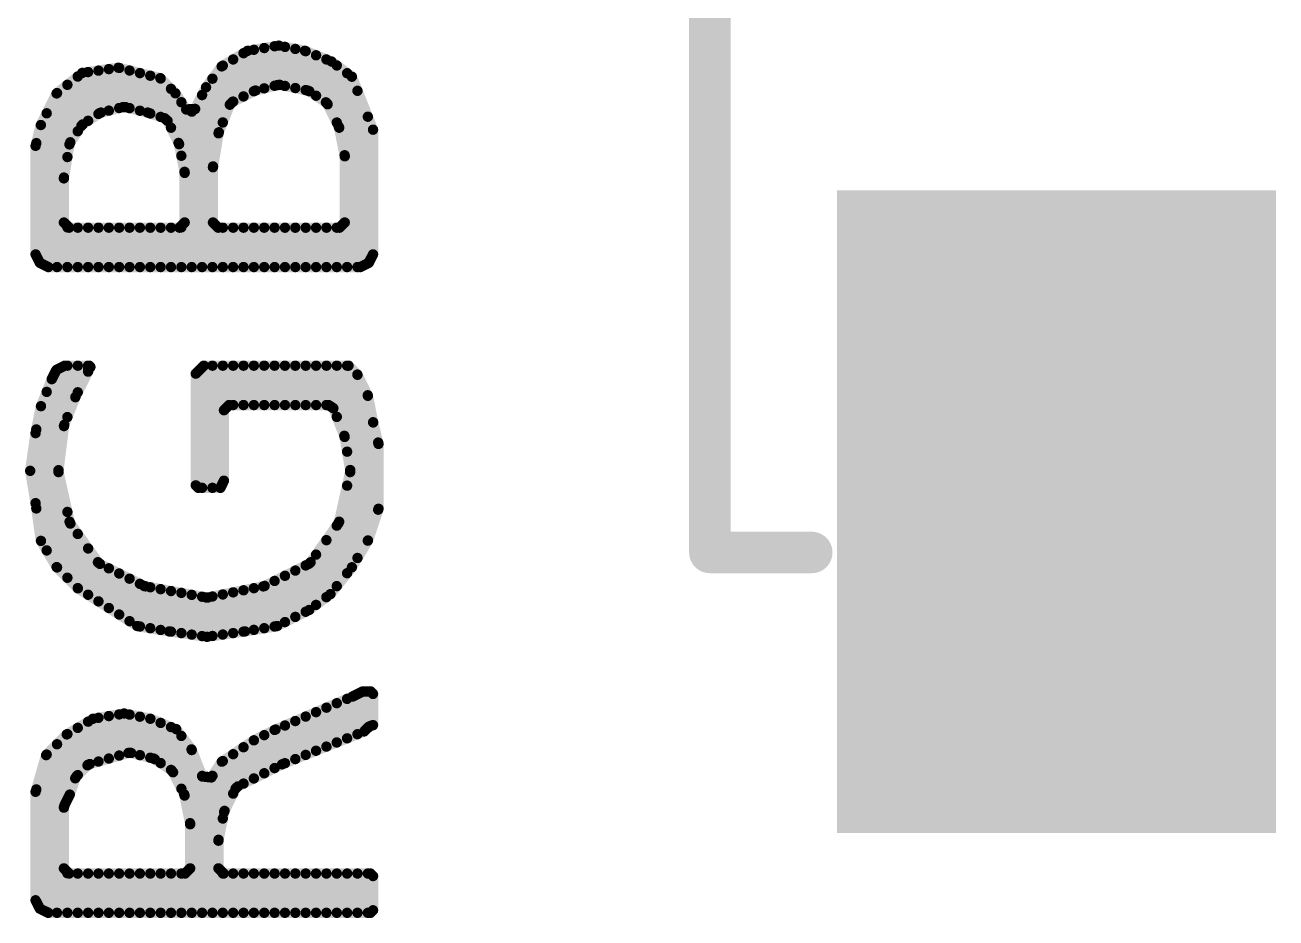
# Model space of a CAD drawing. Extents: x 18.8 to 58.3, y 22.4 to 94.7.
# Drawn here: x 28.471 to 31.538, y 40.708 to 42.898 of the extents above; entities that cross this region are included whole.
import ezdxf

# ---------------------------------------------------------------- set-up
doc = ezdxf.new("R2010")
doc.units = 0
doc.header["$MEASUREMENT"] = 0
doc.layers.get('0').update_dxf_attribs({"linetype": 'CONTINUOUS'})
doc.layers.add('SILKTOP_PHO', color=251, linetype='CONTINUOUS')
doc.layers.add('SOLDERTOP_PHO', color=7, linetype='CONTINUOUS')

# ---------------------------------------------------------------- blocks, each defined once
blk = doc.blocks.new('ROUND_1')
at = {"const_width": 0.0127}
blk.add_lwpolyline([(-0.00635, 0, 1), (0.00635, 0, 1)], format="xyb", close=True, dxfattribs=at)
blk = doc.blocks.new('ROUND_33')
at = {"const_width": 0.0508}
blk.add_lwpolyline([(-0.0254, 0, 1), (0.0254, 0, 1)], format="xyb", close=True, dxfattribs=at)
blk = doc.blocks.new('RECTANGLE_229')
blk.add_solid([(0.538098, 0.788162), (0.538098, -0.788162), (-0.538098, 0.788162), (-0.538098, -0.788162)])

msp = doc.modelspace()

# ---------------------------------------------------------------- linework, layer by layer
at = {"layer": 'SILKTOP_PHO'}
for points, const_width in [([(30.150054, 41.604438), (30.150054, 45.104558)], 0.1016), ([(29.016706, 42.834306), (28.953206, 42.796206)], 0.0254), ([(29.09316, 42.847006), (29.016706, 42.834306)], 0.0254), ([(29.0322, 42.735246), (29.0322, 42.836846)], 0.0254), ([(29.0576, 42.742358), (29.0576, 42.841164)], 0.0254), ([(29.083, 42.748708), (29.083, 42.845482)], 0.0254), ([(29.157422, 42.834306), (29.09316, 42.847006)], 0.0254), ([(29.1084, 42.7482), (29.1084, 42.843958)], 0.0254), ([(29.1338, 42.74312), (29.1338, 42.838878)], 0.0254), ([(29.222446, 42.808144), (29.157422, 42.834306)], 0.0254), ([(29.1592, 42.73804), (29.1592, 42.833544)], 0.0254), ([(28.9814, 42.709846), (28.9814, 42.813224)], 0.0254), ([(29.0068, 42.722546), (29.0068, 42.828464)], 0.0254), ([(29.1846, 42.724324), (29.1846, 42.823384)], 0.0254), ([(29.21, 42.707052), (29.21, 42.813224)], 0.0254), ([(29.272484, 42.770806), (29.222446, 42.808144)], 0.0254), ([(28.611576, 42.780204), (28.548584, 42.729912)], 0.0254), ([(28.6004, 42.637202), (28.6004, 42.771314)], 0.0254), ([(28.700222, 42.792904), (28.611576, 42.780204)], 0.0254), ([(28.6258, 42.662856), (28.6258, 42.782236)], 0.0254), ([(28.6512, 42.67962), (28.6512, 42.785792)], 0.0254), ([(28.6766, 42.687748), (28.6766, 42.789602)], 0.0254), ([(28.802838, 42.76725), (28.700222, 42.792904)], 0.0254), ([(28.702, 42.694098), (28.702, 42.792396)], 0.0254), ([(28.7274, 42.693844), (28.7274, 42.786046)], 0.0254), ([(28.7528, 42.687494), (28.7528, 42.779696)], 0.0254), ([(28.7782, 42.680636), (28.7782, 42.773346)], 0.0254), ([(28.953206, 42.796206), (28.914852, 42.744898)], 0.0254), ([(28.956, 42.658792), (28.956, 42.797984)], 0.0254), ([(29.2354, 42.658538), (29.2354, 42.798492)], 0.0254), ([(29.2608, 42.304208), (29.2608, 42.779442)], 0.0254), ([(28.575, 42.573956), (28.575, 42.750994)], 0.0254), ([(28.839922, 42.730166), (28.802838, 42.76725)], 0.0254), ([(28.8036, 42.672254), (28.8036, 42.766488)], 0.0254), ([(28.829, 42.645838), (28.829, 42.741088)], 0.0254), ([(28.914852, 42.744898), (28.888182, 42.691812)], 0.0254), ([(28.9306, 42.304208), (28.9306, 42.76598)], 0.0254), ([(29.036264, 42.737024), (29.090366, 42.750486)], 0.0254), ([(29.090366, 42.750486), (29.095954, 42.75074)], 0.0254), ([(29.095954, 42.75074), (29.163518, 42.737024)], 0.0254), ([(29.3243, 42.641012), (29.272484, 42.770806)], 0.0254), ([(28.548584, 42.729912), (28.509976, 42.652442)], 0.0254), ([(28.5496, 42.304208), (28.5496, 42.730674)], 0.0254), ([(28.866338, 42.690542), (28.839922, 42.730166)], 0.0254), ([(28.9052, 42.304208), (28.9052, 42.725848)], 0.0254), ([(28.979368, 42.70883), (29.033724, 42.736008)], 0.0254), ([(29.033724, 42.736008), (29.036264, 42.737024)], 0.0254), ([(29.163518, 42.737024), (29.16809, 42.735246)], 0.0254), ([(29.16809, 42.735246), (29.20873, 42.708068)], 0.0254), ([(29.2862, 42.304208), (29.2862, 42.736262)], 0.0254), ([(28.5242, 42.30624), (28.5242, 42.681144)], 0.0254), ([(28.612592, 42.653966), (28.653232, 42.681144)], 0.0254), ([(28.653232, 42.681144), (28.657296, 42.682922)], 0.0254), ([(28.657296, 42.682922), (28.711398, 42.696384)], 0.0254), ([(28.711398, 42.696384), (28.717494, 42.696384)], 0.0254), ([(28.717494, 42.696384), (28.771596, 42.682922)], 0.0254), ([(28.771596, 42.682922), (28.772612, 42.682668)], 0.0254), ([(28.772612, 42.682668), (28.813252, 42.668952)], 0.0254), ([(28.8544, 42.577004), (28.8544, 42.708322)], 0.0254), ([(28.888182, 42.691812), (28.866338, 42.690542)], 0.0254), ([(28.8798, 42.304208), (28.8798, 42.685208)], 0.0254), ([(28.946348, 42.634662), (28.973272, 42.702226)], 0.0254), ([(28.973272, 42.702226), (28.979368, 42.70883)], 0.0254), ([(29.20873, 42.708068), (29.213048, 42.703242)], 0.0254), ([(29.213048, 42.703242), (29.239972, 42.64914)], 0.0254), ([(28.509976, 42.652442), (28.497022, 42.601388)], 0.0254), ([(28.582112, 42.610024), (28.60929, 42.65041)], 0.0254), ([(28.60929, 42.65041), (28.612592, 42.653966)], 0.0254), ([(28.813252, 42.668952), (28.820618, 42.662602)], 0.0254), ([(28.820618, 42.662602), (28.847542, 42.6085)], 0.0254), ([(29.239972, 42.64914), (29.241242, 42.645838)], 0.0254), ([(29.3116, 42.313352), (29.3116, 42.672762)], 0.0254), ([(28.932124, 42.550842), (28.945586, 42.632122)], 0.0254), ([(28.945586, 42.632122), (28.946348, 42.634662)], 0.0254), ([(29.241242, 42.645838), (29.254704, 42.578274)], 0.0254), ([(29.3243, 42.335196), (29.3243, 42.641012)], 0.0254), ([(28.497022, 42.601388), (28.497022, 42.335196)], 0.0254), ([(28.4988, 42.331894), (28.4988, 42.607992)], 0.0254), ([(28.566618, 42.523664), (28.58008, 42.604944)], 0.0254), ([(28.58008, 42.604944), (28.582112, 42.610024)], 0.0254), ([(28.847542, 42.6085), (28.848812, 42.605452)], 0.0254), ([(28.848812, 42.605452), (28.862274, 42.537634)], 0.0254), ([(29.254704, 42.578274), (29.254958, 42.575734)], 0.0254), ([(29.254958, 42.575734), (29.254958, 42.413428)], 0.0254), ([(28.862274, 42.537634), (28.862528, 42.535094)], 0.0254), ([(28.862528, 42.535094), (28.862528, 42.413428)], 0.0254), ([(28.93187, 42.54881), (28.932124, 42.550842)], 0.0254), ([(28.93187, 42.413428), (28.93187, 42.54881)], 0.0254), ([(28.566364, 42.521632), (28.566618, 42.523664)], 0.0254), ([(28.566364, 42.413428), (28.566364, 42.521632)], 0.0254), ([(28.579064, 42.400728), (28.566364, 42.413428)], 0.0254), ([(28.862528, 42.413428), (28.849828, 42.400728)], 0.0254), ([(28.94457, 42.400728), (28.93187, 42.413428)], 0.0254), ([(29.254958, 42.413428), (29.242258, 42.400728)], 0.0254), ([(28.575, 42.304208), (28.575, 42.40149)], 0.0254), ([(28.849828, 42.400728), (28.579064, 42.400728)], 0.0254), ([(28.6004, 42.304208), (28.6004, 42.400728)], 0.0254), ([(28.6258, 42.304208), (28.6258, 42.400728)], 0.0254), ([(28.6512, 42.304208), (28.6512, 42.400728)], 0.0254), ([(28.6766, 42.304208), (28.6766, 42.400728)], 0.0254), ([(28.702, 42.304208), (28.702, 42.400728)], 0.0254), ([(28.7274, 42.304208), (28.7274, 42.400728)], 0.0254), ([(28.7528, 42.304208), (28.7528, 42.400728)], 0.0254), ([(28.7782, 42.304208), (28.7782, 42.400728)], 0.0254), ([(28.8036, 42.304208), (28.8036, 42.400728)], 0.0254), ([(28.829, 42.304208), (28.829, 42.400728)], 0.0254), ([(28.8544, 42.304208), (28.8544, 42.40149)], 0.0254), ([(29.242258, 42.400728), (28.94457, 42.400728)], 0.0254), ([(28.956, 42.304208), (28.956, 42.400728)], 0.0254), ([(28.9814, 42.304208), (28.9814, 42.400728)], 0.0254), ([(29.0068, 42.304208), (29.0068, 42.400728)], 0.0254), ([(29.0322, 42.304208), (29.0322, 42.400728)], 0.0254), ([(29.0576, 42.304208), (29.0576, 42.400728)], 0.0254), ([(29.083, 42.304208), (29.083, 42.400728)], 0.0254), ([(29.1084, 42.304208), (29.1084, 42.400728)], 0.0254), ([(29.1338, 42.304208), (29.1338, 42.400728)], 0.0254), ([(29.1592, 42.304208), (29.1592, 42.400728)], 0.0254), ([(29.1846, 42.304208), (29.1846, 42.400728)], 0.0254), ([(29.21, 42.304208), (29.21, 42.400728)], 0.0254), ([(29.2354, 42.304208), (29.2354, 42.400728)], 0.0254), ([(28.497022, 42.335196), (28.507436, 42.314622)], 0.0254), ([(28.507436, 42.314622), (28.52801, 42.304208)], 0.0254), ([(29.293312, 42.304208), (29.313886, 42.314622)], 0.0254), ([(29.313886, 42.314622), (29.3243, 42.335196)], 0.0254), ([(28.52801, 42.304208), (29.293312, 42.304208)], 0.0254), ([(28.548076, 42.051986), (28.536646, 42.02938)], 0.0254), ([(28.56865, 42.0624), (28.548076, 42.051986)], 0.0254), ([(28.5496, 41.567862), (28.5496, 42.052748)], 0.0254), ([(28.628086, 42.0624), (28.56865, 42.0624)], 0.0254), ([(28.575, 41.936416), (28.575, 42.0624)], 0.0254), ([(28.594812, 41.985946), (28.631388, 42.059098)], 0.0254), ([(28.6004, 41.997122), (28.6004, 42.0624)], 0.0254), ([(28.6258, 42.047922), (28.6258, 42.0624)], 0.0254), ([(28.631388, 42.059098), (28.628086, 42.0624)], 0.0254), ([(28.909264, 42.0624), (28.889706, 42.042842)], 0.0254), ([(28.889706, 42.042842), (28.889706, 41.76903)], 0.0254), ([(28.9052, 41.762934), (28.9052, 42.058336)], 0.0254), ([(29.264102, 42.0624), (28.909264, 42.0624)], 0.0254), ([(28.9306, 41.762934), (28.9306, 42.0624)], 0.0254), ([(28.956, 41.774618), (28.956, 42.0624)], 0.0254), ([(28.9814, 41.96588), (28.9814, 42.0624)], 0.0254), ([(29.0068, 41.96588), (29.0068, 42.0624)], 0.0254), ([(29.0322, 41.96588), (29.0322, 42.0624)], 0.0254), ([(29.0576, 41.96588), (29.0576, 42.0624)], 0.0254), ([(29.083, 41.96588), (29.083, 42.0624)], 0.0254), ([(29.1084, 41.96588), (29.1084, 42.0624)], 0.0254), ([(29.1338, 41.96588), (29.1338, 42.0624)], 0.0254), ([(29.1592, 41.96588), (29.1592, 42.0624)], 0.0254), ([(29.1846, 41.96588), (29.1846, 42.0624)], 0.0254), ([(29.21, 41.96588), (29.21, 42.0624)], 0.0254), ([(29.2354, 41.936924), (29.2354, 42.0624)], 0.0254), ([(29.2608, 41.85158), (29.2608, 42.0624)], 0.0254), ([(29.285946, 42.040556), (29.264102, 42.0624)], 0.0254), ([(29.311346, 41.989756), (29.285946, 42.040556)], 0.0254), ([(29.2862, 41.590976), (29.2862, 42.040048)], 0.0254), ([(28.536646, 42.02938), (28.51023, 41.963086)], 0.0254), ([(28.5242, 41.609518), (28.5242, 41.998138)], 0.0254), ([(28.56738, 41.917366), (28.594558, 41.985184)], 0.0254), ([(28.594558, 41.985184), (28.594812, 41.985946)], 0.0254), ([(29.324554, 41.923716), (29.311346, 41.989756)], 0.0254), ([(29.3116, 41.633394), (29.3116, 41.988486)], 0.0254), ([(28.51023, 41.963086), (28.497022, 41.897046)], 0.0254), ([(28.958794, 41.95318), (28.971494, 41.96588)], 0.0254), ([(28.958794, 41.78046), (28.958794, 41.95318)], 0.0254), ([(28.971494, 41.96588), (29.21508, 41.96588)], 0.0254), ([(29.21508, 41.96588), (29.227018, 41.958006)], 0.0254), ([(29.227018, 41.958006), (29.253942, 41.890442)], 0.0254), ([(28.553156, 41.806114), (28.566618, 41.914318)], 0.0254), ([(28.566618, 41.914318), (28.56738, 41.917366)], 0.0254), ([(29.324554, 41.923208), (29.324554, 41.923716)], 0.0254), ([(29.337762, 41.87063), (29.324554, 41.923208)], 0.0254), ([(28.497022, 41.897046), (28.483814, 41.80459)], 0.0254), ([(28.4988, 41.712388), (28.4988, 41.90619)], 0.0254), ([(29.253942, 41.890442), (29.254704, 41.887648)], 0.0254), ([(29.254704, 41.887648), (29.26842, 41.806622)], 0.0254), ([(29.337, 41.70934), (29.337, 41.873932)], 0.0254), ([(29.337762, 41.711626), (29.337762, 41.87063)], 0.0254), ([(28.483814, 41.80459), (28.497022, 41.725342)], 0.0254), ([(28.552902, 41.804336), (28.553156, 41.806114)], 0.0254), ([(28.553156, 41.801542), (28.552902, 41.804336)], 0.0254), ([(28.580334, 41.679876), (28.553156, 41.801542)], 0.0254), ([(29.268166, 41.801542), (29.241242, 41.679876)], 0.0254), ([(29.26842, 41.804336), (29.268166, 41.801542)], 0.0254), ([(29.26842, 41.806622), (29.26842, 41.804336)], 0.0254), ([(28.889706, 41.76903), (28.895802, 41.762934)], 0.0254), ([(28.895802, 41.762934), (28.950158, 41.762934)], 0.0254), ([(28.950158, 41.762934), (28.958794, 41.78046)], 0.0254), ([(29.2608, 41.553638), (29.2608, 41.768268)], 0.0254), ([(28.497022, 41.725342), (28.497022, 41.725088)], 0.0254), ([(28.497022, 41.725088), (28.51023, 41.632886)], 0.0254), ([(28.575, 41.542462), (28.575, 41.703752)], 0.0254), ([(29.311854, 41.633902), (29.337762, 41.711626)], 0.0254), ([(28.582366, 41.675304), (28.580334, 41.679876)], 0.0254), ([(28.64993, 41.580562), (28.582366, 41.675304)], 0.0254), ([(29.238956, 41.675304), (29.171392, 41.580562)], 0.0254), ([(29.2354, 41.521888), (29.2354, 41.670224)], 0.0254), ([(29.241242, 41.679876), (29.238956, 41.675304)], 0.0254), ([(28.6004, 41.517062), (28.6004, 41.649904)], 0.0254), ([(30.39999, 41.604438), (30.150054, 41.604438)], 0.1016), ([(28.51023, 41.632886), (28.548584, 41.568624)], 0.0254), ([(28.6258, 41.500806), (28.6258, 41.614344)], 0.0254), ([(29.21, 41.494964), (29.21, 41.634664)], 0.0254), ([(29.272484, 41.568116), (29.311854, 41.633902)], 0.0254), ([(28.654756, 41.576498), (28.64993, 41.580562)], 0.0254), ([(28.6512, 41.48455), (28.6512, 41.579038)], 0.0254), ([(28.76296, 41.522396), (28.654756, 41.576498)], 0.0254), ([(29.16682, 41.576498), (29.058616, 41.522396)], 0.0254), ([(29.171392, 41.580562), (29.16682, 41.576498)], 0.0254), ([(29.1846, 41.475914), (29.1846, 41.599104)], 0.0254), ([(28.548584, 41.568624), (28.600654, 41.516554)], 0.0254), ([(28.6766, 41.468294), (28.6766, 41.565576)], 0.0254), ([(28.702, 41.452292), (28.702, 41.552876)], 0.0254), ([(29.1084, 41.43375), (29.1084, 41.547288)], 0.0254), ([(29.1338, 41.44645), (29.1338, 41.559988)], 0.0254), ([(29.1592, 41.45915), (29.1592, 41.572688)], 0.0254), ([(29.219906, 41.50233), (29.272484, 41.568116)], 0.0254), ([(28.600654, 41.516554), (28.746196, 41.424098)], 0.0254), ([(28.7274, 41.436036), (28.7274, 41.540176)], 0.0254), ([(28.7528, 41.423082), (28.7528, 41.527476)], 0.0254), ([(28.766262, 41.52138), (28.76296, 41.522396)], 0.0254), ([(28.915106, 41.494202), (28.766262, 41.52138)], 0.0254), ([(28.7782, 41.418764), (28.7782, 41.519094)], 0.0254), ([(28.8036, 41.414446), (28.8036, 41.514522)], 0.0254), ([(29.055314, 41.52138), (28.919932, 41.494202)], 0.0254), ([(29.0322, 41.4147), (29.0322, 41.516808)], 0.0254), ([(29.058616, 41.522396), (29.055314, 41.52138)], 0.0254), ([(29.0576, 41.418764), (29.0576, 41.521888)], 0.0254), ([(29.083, 41.423082), (29.083, 41.534588)], 0.0254), ([(28.829, 41.410382), (28.829, 41.50995)], 0.0254), ([(28.8544, 41.406826), (28.8544, 41.505378)], 0.0254), ([(28.8798, 41.403016), (28.8798, 41.500552)], 0.0254), ([(28.9052, 41.39946), (28.9052, 41.49598)], 0.0254), ([(28.919932, 41.494202), (28.915106, 41.494202)], 0.0254), ([(28.9306, 41.399714), (28.9306, 41.496488)], 0.0254), ([(28.956, 41.40327), (28.956, 41.501568)], 0.0254), ([(28.9814, 41.406826), (28.9814, 41.506648)], 0.0254), ([(29.0068, 41.410382), (29.0068, 41.511728)], 0.0254), ([(29.167836, 41.463468), (29.219906, 41.50233)], 0.0254), ([(29.08935, 41.424098), (29.167836, 41.463468)], 0.0254), ([(28.746196, 41.424098), (28.824682, 41.41089)], 0.0254), ([(29.010356, 41.41089), (29.08935, 41.424098)], 0.0254), ([(28.824682, 41.41089), (28.917392, 41.397682)], 0.0254), ([(28.917392, 41.397682), (29.010356, 41.41089)], 0.0254), ([(29.274262, 41.251378), (29.085286, 41.170352)], 0.0254), ([(29.2608, 41.148762), (29.2608, 41.245536)], 0.0254), ([(29.275024, 41.251632), (29.274262, 41.251378)], 0.0254), ([(29.299408, 41.263824), (29.275024, 41.251632)], 0.0254), ([(29.2862, 41.158922), (29.2862, 41.25722)], 0.0254), ([(29.318204, 41.263824), (29.299408, 41.263824)], 0.0254), ([(29.3116, 41.174416), (29.3116, 41.263824)], 0.0254), ([(29.3243, 41.257728), (29.318204, 41.263824)], 0.0254), ([(29.3243, 41.18102), (29.3243, 41.257728)], 0.0254), ([(28.714192, 41.209722), (28.637738, 41.196768)], 0.0254), ([(28.702, 41.106598), (28.702, 41.207436)], 0.0254), ([(28.778454, 41.196768), (28.714192, 41.209722)], 0.0254), ([(28.7274, 41.113456), (28.7274, 41.206928)], 0.0254), ([(29.1846, 41.118282), (29.1846, 41.213024)], 0.0254), ([(29.21, 41.128442), (29.21, 41.223946)], 0.0254), ([(29.2354, 41.138602), (29.2354, 41.234868)], 0.0254), ([(28.637738, 41.196768), (28.573476, 41.158414)], 0.0254), ([(28.6258, 41.083992), (28.6258, 41.189656)], 0.0254), ([(28.6512, 41.091866), (28.6512, 41.199054)], 0.0254), ([(28.6766, 41.099232), (28.6766, 41.203372)], 0.0254), ([(28.7528, 41.107614), (28.7528, 41.201848)], 0.0254), ([(28.7782, 41.101264), (28.7782, 41.196768)], 0.0254), ([(28.8417, 41.171368), (28.778454, 41.196768)], 0.0254), ([(28.8036, 41.088056), (28.8036, 41.186608)], 0.0254), ([(28.829, 41.071292), (28.829, 41.176448)], 0.0254), ([(29.1084, 41.087802), (29.1084, 41.180258)], 0.0254), ([(29.1338, 41.097962), (29.1338, 41.19118)], 0.0254), ([(29.1592, 41.108122), (29.1592, 41.202102)], 0.0254), ([(29.30271, 41.16578), (29.314394, 41.177464)], 0.0254), ([(29.314394, 41.177464), (29.323538, 41.18102)], 0.0254), ([(29.323538, 41.18102), (29.3243, 41.18102)], 0.0254), ([(28.573476, 41.158414), (28.52293, 41.107614)], 0.0254), ([(28.575, 40.998902), (28.575, 41.159176)], 0.0254), ([(28.6004, 41.058592), (28.6004, 41.174416)], 0.0254), ([(28.879292, 41.121584), (28.8417, 41.171368)], 0.0254), ([(28.8544, 41.025318), (28.8544, 41.154604)], 0.0254), ([(29.085286, 41.170352), (29.0322, 41.143936)], 0.0254), ([(29.0576, 41.063164), (29.0576, 41.156636)], 0.0254), ([(29.083, 41.075864), (29.083, 41.169336)], 0.0254), ([(29.102304, 41.085516), (29.30271, 41.16578)], 0.0254), ([(28.5496, 40.721026), (28.5496, 41.134284)], 0.0254), ([(28.905708, 41.05529), (28.879292, 41.121584)], 0.0254), ([(28.8798, 40.721026), (28.8798, 41.12006)], 0.0254), ([(29.0322, 41.143936), (28.953714, 41.091612)], 0.0254), ([(29.0068, 41.037764), (29.0068, 41.126918)], 0.0254), ([(29.0322, 41.050464), (29.0322, 41.143936)], 0.0254), ([(28.52293, 41.107614), (28.497022, 41.017698)], 0.0254), ([(28.5242, 40.722804), (28.5242, 41.108884)], 0.0254), ([(28.624276, 41.082722), (28.629864, 41.08577)], 0.0254), ([(28.629864, 41.08577), (28.724606, 41.112948)], 0.0254), ([(28.724606, 41.112948), (28.73121, 41.112948)], 0.0254), ([(28.73121, 41.112948), (28.785312, 41.099486)], 0.0254), ([(28.785312, 41.099486), (28.789122, 41.097708)], 0.0254), ([(28.789122, 41.097708), (28.829762, 41.070784)], 0.0254), ([(28.953714, 41.091612), (28.92806, 41.053004)], 0.0254), ([(28.956, 40.952166), (28.956, 41.093136)], 0.0254), ([(28.9814, 41.01338), (28.9814, 41.1099)], 0.0254), ([(28.993084, 41.030906), (29.101288, 41.085008)], 0.0254), ([(29.101288, 41.085008), (29.102304, 41.085516)], 0.0254), ([(28.594304, 41.050718), (28.597352, 41.055544)], 0.0254), ([(28.597352, 41.055544), (28.624276, 41.082722)], 0.0254), ([(28.829762, 41.070784), (28.83408, 41.065704)], 0.0254), ([(28.83408, 41.065704), (28.861258, 41.011602)], 0.0254), ([(28.9052, 40.721026), (28.9052, 41.05656)], 0.0254), ([(28.92806, 41.053004), (28.905708, 41.05529)], 0.0254), ([(28.9306, 40.721026), (28.9306, 41.056814)], 0.0254), ([(28.4988, 40.748458), (28.4988, 41.02354)], 0.0254), ([(28.580842, 41.01084), (28.594304, 41.050718)], 0.0254), ([(28.960318, 40.970962), (28.987242, 41.025318)], 0.0254), ([(28.987242, 41.025318), (28.993084, 41.030906)], 0.0254), ([(28.497022, 41.017698), (28.497022, 40.75176)], 0.0254), ([(28.567888, 40.984678), (28.580842, 41.01084)], 0.0254), ([(28.861258, 41.011602), (28.862274, 41.008554)], 0.0254), ([(28.862274, 41.008554), (28.875736, 40.940736)], 0.0254), ([(28.566364, 40.978836), (28.567888, 40.984678)], 0.0254), ([(28.566364, 40.829992), (28.566364, 40.978836)], 0.0254), ([(28.945586, 40.900096), (28.959048, 40.967914)], 0.0254), ([(28.959048, 40.967914), (28.960318, 40.970962)], 0.0254), ([(28.875736, 40.940736), (28.87599, 40.938196)], 0.0254), ([(28.87599, 40.938196), (28.87599, 40.829992)], 0.0254), ([(28.945332, 40.89781), (28.945586, 40.900096)], 0.0254), ([(28.945332, 40.829992), (28.945332, 40.89781)], 0.0254), ([(28.579064, 40.817292), (28.566364, 40.829992)], 0.0254), ([(28.575, 40.721026), (28.575, 40.818054)], 0.0254), ([(28.86329, 40.817292), (28.579064, 40.817292)], 0.0254), ([(28.6004, 40.721026), (28.6004, 40.817292)], 0.0254), ([(28.6258, 40.721026), (28.6258, 40.817292)], 0.0254), ([(28.6512, 40.721026), (28.6512, 40.817292)], 0.0254), ([(28.6766, 40.721026), (28.6766, 40.817292)], 0.0254), ([(28.702, 40.721026), (28.702, 40.817292)], 0.0254), ([(28.7274, 40.721026), (28.7274, 40.817292)], 0.0254), ([(28.7528, 40.721026), (28.7528, 40.817292)], 0.0254), ([(28.7782, 40.721026), (28.7782, 40.817292)], 0.0254), ([(28.8036, 40.721026), (28.8036, 40.817292)], 0.0254), ([(28.829, 40.721026), (28.829, 40.817292)], 0.0254), ([(28.8544, 40.721026), (28.8544, 40.817292)], 0.0254), ([(28.87599, 40.829992), (28.86329, 40.817292)], 0.0254), ([(28.958032, 40.817292), (28.945332, 40.829992)], 0.0254), ([(28.956, 40.721026), (28.956, 40.817546)], 0.0254), ([(29.318204, 40.817292), (28.958032, 40.817292)], 0.0254), ([(28.9814, 40.721026), (28.9814, 40.817292)], 0.0254), ([(29.0068, 40.721026), (29.0068, 40.817292)], 0.0254), ([(29.0322, 40.721026), (29.0322, 40.817292)], 0.0254), ([(29.0576, 40.721026), (29.0576, 40.817292)], 0.0254), ([(29.083, 40.721026), (29.083, 40.817292)], 0.0254), ([(29.1084, 40.721026), (29.1084, 40.817292)], 0.0254), ([(29.1338, 40.721026), (29.1338, 40.817292)], 0.0254), ([(29.1592, 40.721026), (29.1592, 40.817292)], 0.0254), ([(29.1846, 40.721026), (29.1846, 40.817292)], 0.0254), ([(29.21, 40.721026), (29.21, 40.817292)], 0.0254), ([(29.2354, 40.721026), (29.2354, 40.817292)], 0.0254), ([(29.2608, 40.721026), (29.2608, 40.817292)], 0.0254), ([(29.2862, 40.721026), (29.2862, 40.817292)], 0.0254), ([(29.3116, 40.721026), (29.3116, 40.817292)], 0.0254), ([(29.3243, 40.811196), (29.318204, 40.817292)], 0.0254), ([(29.3243, 40.727122), (29.3243, 40.811196)], 0.0254), ([(28.497022, 40.75176), (28.507436, 40.731186)], 0.0254), ([(28.507436, 40.731186), (28.52801, 40.721026)], 0.0254), ([(28.52801, 40.721026), (29.318204, 40.721026)], 0.0254), ([(29.318204, 40.721026), (29.3243, 40.727122)], 0.0254)]:
    msp.add_lwpolyline(points, dxfattribs=dict(at, const_width=const_width))

# ---------------------------------------------------------------- block references
for name, p in [('ROUND_1', (29.016706, 42.834306)), ('ROUND_1', (29.0322, 42.836846)), ('ROUND_1', (29.0576, 42.841164)), ('ROUND_1', (29.083, 42.845482)), ('ROUND_1', (29.09316, 42.847006)), ('ROUND_1', (29.1084, 42.843958)), ('ROUND_1', (29.1338, 42.838878)), ('ROUND_1', (29.157422, 42.834306)), ('ROUND_1', (29.1592, 42.833544)), ('ROUND_1', (28.9814, 42.813224)), ('ROUND_1', (29.0068, 42.828464)), ('ROUND_1', (29.1846, 42.823384)), ('ROUND_1', (29.21, 42.813224)), ('ROUND_1', (29.222446, 42.808144)), ('ROUND_1', (28.6004, 42.771314)), ('ROUND_1', (28.611576, 42.780204)), ('ROUND_1', (28.6258, 42.782236)), ('ROUND_1', (28.6512, 42.785792)), ('ROUND_1', (28.6766, 42.789602)), ('ROUND_1', (28.700222, 42.792904)), ('ROUND_1', (28.702, 42.792396)), ('ROUND_1', (28.7274, 42.786046)), ('ROUND_1', (28.7528, 42.779696)), ('ROUND_1', (28.7782, 42.773346)), ('ROUND_1', (28.953206, 42.796206)), ('ROUND_1', (28.956, 42.797984)), ('ROUND_1', (29.2354, 42.798492)), ('ROUND_1', (29.2608, 42.779442)), ('ROUND_1', (28.575, 42.750994)), ('ROUND_1', (28.802838, 42.76725)), ('ROUND_1', (28.8036, 42.766488)), ('ROUND_1', (28.829, 42.741088)), ('ROUND_1', (28.914852, 42.744898)), ('ROUND_1', (28.9306, 42.76598)), ('ROUND_1', (29.0576, 42.742358)), ('ROUND_1', (29.083, 42.748708)), ('ROUND_1', (29.090366, 42.750486)), ('ROUND_1', (29.095954, 42.75074)), ('ROUND_1', (29.1084, 42.7482)), ('ROUND_1', (29.1338, 42.74312)), ('ROUND_1', (29.272484, 42.770806)), ('ROUND_1', (28.548584, 42.729912)), ('ROUND_1', (28.5496, 42.730674)), ('ROUND_1', (28.839922, 42.730166)), ('ROUND_1', (28.9052, 42.725848)), ('ROUND_1', (28.9814, 42.709846)), ('ROUND_1', (29.0068, 42.722546)), ('ROUND_1', (29.0322, 42.735246)), ('ROUND_1', (29.033724, 42.736008)), ('ROUND_1', (29.036264, 42.737024)), ('ROUND_1', (29.1592, 42.73804)), ('ROUND_1', (29.163518, 42.737024)), ('ROUND_1', (29.16809, 42.735246)), ('ROUND_1', (29.1846, 42.724324)), ('ROUND_1', (29.2862, 42.736262)), ('ROUND_1', (28.5242, 42.681144)), ('ROUND_1', (28.6512, 42.67962)), ('ROUND_1', (28.653232, 42.681144)), ('ROUND_1', (28.657296, 42.682922)), ('ROUND_1', (28.6766, 42.687748)), ('ROUND_1', (28.702, 42.694098)), ('ROUND_1', (28.711398, 42.696384)), ('ROUND_1', (28.717494, 42.696384)), ('ROUND_1', (28.7274, 42.693844)), ('ROUND_1', (28.7528, 42.687494)), ('ROUND_1', (28.771596, 42.682922)), ('ROUND_1', (28.772612, 42.682668)), ('ROUND_1', (28.7782, 42.680636)), ('ROUND_1', (28.8544, 42.708322)), ('ROUND_1', (28.866338, 42.690542)), ('ROUND_1', (28.8798, 42.685208)), ('ROUND_1', (28.888182, 42.691812)), ('ROUND_1', (28.973272, 42.702226)), ('ROUND_1', (28.979368, 42.70883)), ('ROUND_1', (29.20873, 42.708068)), ('ROUND_1', (29.21, 42.707052)), ('ROUND_1', (29.213048, 42.703242)), ('ROUND_1', (28.509976, 42.652442)), ('ROUND_1', (28.60929, 42.65041)), ('ROUND_1', (28.612592, 42.653966)), ('ROUND_1', (28.6258, 42.662856)), ('ROUND_1', (28.8036, 42.672254)), ('ROUND_1', (28.813252, 42.668952)), ('ROUND_1', (28.820618, 42.662602)), ('ROUND_1', (28.956, 42.658792)), ('ROUND_1', (29.2354, 42.658538)), ('ROUND_1', (29.239972, 42.64914)), ('ROUND_1', (29.3116, 42.672762)), ('ROUND_1', (28.6004, 42.637202)), ('ROUND_1', (28.829, 42.645838)), ('ROUND_1', (28.945586, 42.632122)), ('ROUND_1', (28.946348, 42.634662)), ('ROUND_1', (29.241242, 42.645838)), ('ROUND_1', (29.3243, 42.641012)), ('ROUND_1', (29.3243, 42.641012)), ('ROUND_1', (28.497022, 42.601388)), ('ROUND_1', (28.4988, 42.607992)), ('ROUND_1', (28.58008, 42.604944)), ('ROUND_1', (28.582112, 42.610024)), ('ROUND_1', (28.582112, 42.610024)), ('ROUND_1', (28.847542, 42.6085)), ('ROUND_1', (28.848812, 42.605452)), ('ROUND_1', (28.575, 42.573956)), ('ROUND_1', (28.8544, 42.577004)), ('ROUND_1', (29.254704, 42.578274)), ('ROUND_1', (29.254958, 42.575734)), ('ROUND_1', (29.254958, 42.575734)), ('ROUND_1', (28.862274, 42.537634)), ('ROUND_1', (28.862528, 42.535094)), ('ROUND_1', (28.862528, 42.535094)), ('ROUND_1', (28.93187, 42.54881)), ('ROUND_1', (28.932124, 42.550842)), ('ROUND_1', (28.566364, 42.521632)), ('ROUND_1', (28.566618, 42.523664)), ('ROUND_1', (28.566364, 42.413428)), ('ROUND_1', (28.862528, 42.413428)), ('ROUND_1', (28.93187, 42.413428)), ('ROUND_1', (29.254958, 42.413428)), ('ROUND_1', (28.575, 42.40149)), ('ROUND_1', (28.579064, 42.400728)), ('ROUND_1', (28.6004, 42.400728)), ('ROUND_1', (28.6258, 42.400728)), ('ROUND_1', (28.6512, 42.400728)), ('ROUND_1', (28.6766, 42.400728)), ('ROUND_1', (28.702, 42.400728)), ('ROUND_1', (28.7274, 42.400728)), ('ROUND_1', (28.7528, 42.400728)), ('ROUND_1', (28.7782, 42.400728)), ('ROUND_1', (28.8036, 42.400728)), ('ROUND_1', (28.829, 42.400728)), ('ROUND_1', (28.849828, 42.400728)), ('ROUND_1', (28.8544, 42.40149)), ('ROUND_1', (28.94457, 42.400728)), ('ROUND_1', (28.956, 42.400728)), ('ROUND_1', (28.9814, 42.400728)), ('ROUND_1', (29.0068, 42.400728)), ('ROUND_1', (29.0322, 42.400728)), ('ROUND_1', (29.0576, 42.400728)), ('ROUND_1', (29.083, 42.400728)), ('ROUND_1', (29.1084, 42.400728)), ('ROUND_1', (29.1338, 42.400728)), ('ROUND_1', (29.1592, 42.400728)), ('ROUND_1', (29.1846, 42.400728)), ('ROUND_1', (29.21, 42.400728)), ('ROUND_1', (29.2354, 42.400728)), ('ROUND_1', (29.242258, 42.400728)), ('ROUND_1', (28.497022, 42.335196)), ('ROUND_1', (28.4988, 42.331894)), ('ROUND_1', (28.507436, 42.314622)), ('ROUND_1', (29.3116, 42.313352)), ('ROUND_1', (29.313886, 42.314622)), ('ROUND_1', (29.3243, 42.335196)), ('ROUND_1', (28.5242, 42.30624)), ('ROUND_1', (28.52801, 42.304208)), ('ROUND_1', (28.5496, 42.304208)), ('ROUND_1', (28.575, 42.304208)), ('ROUND_1', (28.6004, 42.304208)), ('ROUND_1', (28.6258, 42.304208)), ('ROUND_1', (28.6512, 42.304208)), ('ROUND_1', (28.6766, 42.304208)), ('ROUND_1', (28.702, 42.304208)), ('ROUND_1', (28.7274, 42.304208)), ('ROUND_1', (28.7528, 42.304208)), ('ROUND_1', (28.7782, 42.304208)), ('ROUND_1', (28.8036, 42.304208)), ('ROUND_1', (28.829, 42.304208)), ('ROUND_1', (28.8544, 42.304208)), ('ROUND_1', (28.8798, 42.304208)), ('ROUND_1', (28.9052, 42.304208)), ('ROUND_1', (28.9306, 42.304208)), ('ROUND_1', (28.956, 42.304208)), ('ROUND_1', (28.9814, 42.304208)), ('ROUND_1', (29.0068, 42.304208)), ('ROUND_1', (29.0322, 42.304208)), ('ROUND_1', (29.0576, 42.304208)), ('ROUND_1', (29.083, 42.304208)), ('ROUND_1', (29.1084, 42.304208)), ('ROUND_1', (29.1338, 42.304208)), ('ROUND_1', (29.1592, 42.304208)), ('ROUND_1', (29.1846, 42.304208)), ('ROUND_1', (29.21, 42.304208)), ('ROUND_1', (29.2354, 42.304208)), ('ROUND_1', (29.2608, 42.304208)), ('ROUND_1', (29.2862, 42.304208)), ('ROUND_1', (29.293312, 42.304208)), ('ROUND_1', (28.548076, 42.051986)), ('ROUND_1', (28.5496, 42.052748)), ('ROUND_1', (28.56865, 42.0624)), ('ROUND_1', (28.575, 42.0624)), ('ROUND_1', (28.6004, 42.0624)), ('ROUND_1', (28.6258, 42.0624)), ('ROUND_1', (28.6258, 42.047922)), ('ROUND_1', (28.628086, 42.0624)), ('ROUND_1', (28.631388, 42.059098)), ('ROUND_1', (28.889706, 42.042842)), ('ROUND_1', (28.9052, 42.058336)), ('ROUND_1', (28.909264, 42.0624)), ('ROUND_1', (28.9306, 42.0624)), ('ROUND_1', (28.956, 42.0624)), ('ROUND_1', (28.9814, 42.0624)), ('ROUND_1', (29.0068, 42.0624)), ('ROUND_1', (29.0322, 42.0624)), ('ROUND_1', (29.0576, 42.0624)), ('ROUND_1', (29.083, 42.0624)), ('ROUND_1', (29.1084, 42.0624)), ('ROUND_1', (29.1338, 42.0624)), ('ROUND_1', (29.1592, 42.0624)), ('ROUND_1', (29.1846, 42.0624)), ('ROUND_1', (29.21, 42.0624)), ('ROUND_1', (29.2354, 42.0624)), ('ROUND_1', (29.2608, 42.0624)), ('ROUND_1', (29.264102, 42.0624)), ('ROUND_1', (29.285946, 42.040556)), ('ROUND_1', (29.2862, 42.040048)), ('ROUND_1', (28.536646, 42.02938)), ('ROUND_1', (28.5242, 41.998138)), ('ROUND_1', (28.594558, 41.985184)), ('ROUND_1', (28.594812, 41.985946)), ('ROUND_1', (28.6004, 41.997122)), ('ROUND_1', (29.311346, 41.989756)), ('ROUND_1', (29.3116, 41.988486)), ('ROUND_1', (28.51023, 41.963086)), ('ROUND_1', (28.958794, 41.95318)), ('ROUND_1', (28.971494, 41.96588)), ('ROUND_1', (28.9814, 41.96588)), ('ROUND_1', (29.0068, 41.96588)), ('ROUND_1', (29.0322, 41.96588)), ('ROUND_1', (29.0576, 41.96588)), ('ROUND_1', (29.083, 41.96588)), ('ROUND_1', (29.1084, 41.96588)), ('ROUND_1', (29.1338, 41.96588)), ('ROUND_1', (29.1592, 41.96588)), ('ROUND_1', (29.1846, 41.96588)), ('ROUND_1', (29.21, 41.96588)), ('ROUND_1', (29.21508, 41.96588)), ('ROUND_1', (29.227018, 41.958006)), ('ROUND_1', (28.566618, 41.914318)), ('ROUND_1', (28.56738, 41.917366)), ('ROUND_1', (28.575, 41.936416)), ('ROUND_1', (29.2354, 41.936924)), ('ROUND_1', (29.324554, 41.923716)), ('ROUND_1', (29.324554, 41.923208)), ('ROUND_1', (28.497022, 41.897046)), ('ROUND_1', (28.4988, 41.90619)), ('ROUND_1', (29.253942, 41.890442)), ('ROUND_1', (29.254704, 41.887648)), ('ROUND_1', (29.2608, 41.85158)), ('ROUND_1', (29.337, 41.873932)), ('ROUND_1', (29.337762, 41.87063)), ('ROUND_1', (29.337762, 41.87063)), ('ROUND_1', (28.483814, 41.80459)), ('ROUND_1', (28.552902, 41.804336)), ('ROUND_1', (28.553156, 41.806114)), ('ROUND_1', (28.553156, 41.806114)), ('ROUND_1', (28.553156, 41.801542)), ('ROUND_1', (29.268166, 41.801542)), ('ROUND_1', (29.26842, 41.806622)), ('ROUND_1', (29.26842, 41.804336)), ('ROUND_1', (28.889706, 41.76903)), ('ROUND_1', (28.895802, 41.762934)), ('ROUND_1', (28.9052, 41.762934)), ('ROUND_1', (28.9306, 41.762934)), ('ROUND_1', (28.950158, 41.762934)), ('ROUND_1', (28.956, 41.774618)), ('ROUND_1', (28.958794, 41.78046)), ('ROUND_1', (29.2608, 41.768268)), ('ROUND_1', (28.497022, 41.725342)), ('ROUND_1', (28.497022, 41.725088)), ('ROUND_1', (28.4988, 41.712388)), ('ROUND_1', (28.575, 41.703752)), ('ROUND_1', (29.337, 41.70934)), ('ROUND_1', (29.337762, 41.711626)), ('ROUND_1', (28.580334, 41.679876)), ('ROUND_1', (28.582366, 41.675304)), ('ROUND_1', (29.2354, 41.670224)), ('ROUND_1', (29.238956, 41.675304)), ('ROUND_1', (29.241242, 41.679876)), ('ROUND_1', (28.6004, 41.649904)), ('ROUND_33', (30.150054, 41.604438)), ('ROUND_33', (30.150054, 41.604438)), ('ROUND_33', (30.39999, 41.604438)), ('ROUND_1', (28.51023, 41.632886)), ('ROUND_1', (28.5242, 41.609518)), ('ROUND_1', (28.6258, 41.614344)), ('ROUND_1', (29.21, 41.634664)), ('ROUND_1', (29.3116, 41.633394)), ('ROUND_1', (29.311854, 41.633902)), ('ROUND_1', (28.64993, 41.580562)), ('ROUND_1', (28.6512, 41.579038)), ('ROUND_1', (28.654756, 41.576498)), ('ROUND_1', (29.16682, 41.576498)), ('ROUND_1', (29.171392, 41.580562)), ('ROUND_1', (29.1846, 41.599104)), ('ROUND_1', (29.2862, 41.590976)), ('ROUND_1', (28.548584, 41.568624)), ('ROUND_1', (28.5496, 41.567862)), ('ROUND_1', (28.6766, 41.565576)), ('ROUND_1', (28.702, 41.552876)), ('ROUND_1', (29.1084, 41.547288)), ('ROUND_1', (29.1338, 41.559988)), ('ROUND_1', (29.1592, 41.572688)), ('ROUND_1', (29.2608, 41.553638)), ('ROUND_1', (29.272484, 41.568116)), ('ROUND_1', (28.575, 41.542462)), ('ROUND_1', (28.6004, 41.517062)), ('ROUND_1', (28.600654, 41.516554)), ('ROUND_1', (28.7274, 41.540176)), ('ROUND_1', (28.7528, 41.527476)), ('ROUND_1', (28.76296, 41.522396)), ('ROUND_1', (28.766262, 41.52138)), ('ROUND_1', (28.7782, 41.519094)), ('ROUND_1', (28.8036, 41.514522)), ('ROUND_1', (29.0322, 41.516808)), ('ROUND_1', (29.055314, 41.52138)), ('ROUND_1', (29.0576, 41.521888)), ('ROUND_1', (29.058616, 41.522396)), ('ROUND_1', (29.083, 41.534588)), ('ROUND_1', (29.2354, 41.521888)), ('ROUND_1', (28.6258, 41.500806)), ('ROUND_1', (28.6512, 41.48455)), ('ROUND_1', (28.829, 41.50995)), ('ROUND_1', (28.8544, 41.505378)), ('ROUND_1', (28.8798, 41.500552)), ('ROUND_1', (28.9052, 41.49598)), ('ROUND_1', (28.915106, 41.494202)), ('ROUND_1', (28.919932, 41.494202)), ('ROUND_1', (28.9306, 41.496488)), ('ROUND_1', (28.956, 41.501568)), ('ROUND_1', (28.9814, 41.506648)), ('ROUND_1', (29.0068, 41.511728)), ('ROUND_1', (29.21, 41.494964)), ('ROUND_1', (29.219906, 41.50233)), ('ROUND_1', (28.6766, 41.468294)), ('ROUND_1', (28.702, 41.452292)), ('ROUND_1', (29.1592, 41.45915)), ('ROUND_1', (29.167836, 41.463468)), ('ROUND_1', (29.1846, 41.475914)), ('ROUND_1', (28.7274, 41.436036)), ('ROUND_1', (28.746196, 41.424098)), ('ROUND_1', (28.7528, 41.423082)), ('ROUND_1', (29.083, 41.423082)), ('ROUND_1', (29.08935, 41.424098)), ('ROUND_1', (29.1084, 41.43375)), ('ROUND_1', (29.1338, 41.44645)), ('ROUND_1', (28.7782, 41.418764)), ('ROUND_1', (28.8036, 41.414446)), ('ROUND_1', (28.824682, 41.41089)), ('ROUND_1', (28.829, 41.410382)), ('ROUND_1', (28.8544, 41.406826)), ('ROUND_1', (28.8798, 41.403016)), ('ROUND_1', (28.9052, 41.39946)), ('ROUND_1', (28.917392, 41.397682)), ('ROUND_1', (28.9306, 41.399714)), ('ROUND_1', (28.956, 41.40327)), ('ROUND_1', (28.9814, 41.406826)), ('ROUND_1', (29.0068, 41.410382)), ('ROUND_1', (29.010356, 41.41089)), ('ROUND_1', (29.0322, 41.4147)), ('ROUND_1', (29.0576, 41.418764)), ('ROUND_1', (29.2608, 41.245536)), ('ROUND_1', (29.274262, 41.251378)), ('ROUND_1', (29.275024, 41.251632)), ('ROUND_1', (29.2862, 41.25722)), ('ROUND_1', (29.299408, 41.263824)), ('ROUND_1', (29.3116, 41.263824)), ('ROUND_1', (29.318204, 41.263824)), ('ROUND_1', (29.3243, 41.257728)), ('ROUND_1', (29.3243, 41.257728)), ('ROUND_1', (28.702, 41.207436)), ('ROUND_1', (28.714192, 41.209722)), ('ROUND_1', (28.7274, 41.206928)), ('ROUND_1', (29.1846, 41.213024)), ('ROUND_1', (29.21, 41.223946)), ('ROUND_1', (29.2354, 41.234868)), ('ROUND_1', (28.6258, 41.189656)), ('ROUND_1', (28.637738, 41.196768)), ('ROUND_1', (28.6512, 41.199054)), ('ROUND_1', (28.6766, 41.203372)), ('ROUND_1', (28.7528, 41.201848)), ('ROUND_1', (28.7782, 41.196768)), ('ROUND_1', (28.778454, 41.196768)), ('ROUND_1', (28.8036, 41.186608)), ('ROUND_1', (28.829, 41.176448)), ('ROUND_1', (29.1084, 41.180258)), ('ROUND_1', (29.1338, 41.19118)), ('ROUND_1', (29.1592, 41.202102)), ('ROUND_1', (29.314394, 41.177464)), ('ROUND_1', (29.323538, 41.18102)), ('ROUND_1', (29.3243, 41.18102)), ('ROUND_1', (28.573476, 41.158414)), ('ROUND_1', (28.575, 41.159176)), ('ROUND_1', (28.6004, 41.174416)), ('ROUND_1', (28.8417, 41.171368)), ('ROUND_1', (28.8544, 41.154604)), ('ROUND_1', (29.0576, 41.156636)), ('ROUND_1', (29.083, 41.169336)), ('ROUND_1', (29.085286, 41.170352)), ('ROUND_1', (29.2608, 41.148762)), ('ROUND_1', (29.2862, 41.158922)), ('ROUND_1', (29.30271, 41.16578)), ('ROUND_1', (29.3116, 41.174416)), ('ROUND_1', (28.5496, 41.134284)), ('ROUND_1', (28.879292, 41.121584)), ('ROUND_1', (28.8798, 41.12006)), ('ROUND_1', (29.0068, 41.126918)), ('ROUND_1', (29.0322, 41.143936)), ('ROUND_1', (29.0322, 41.143936)), ('ROUND_1', (29.1846, 41.118282)), ('ROUND_1', (29.21, 41.128442)), ('ROUND_1', (29.2354, 41.138602)), ('ROUND_1', (28.52293, 41.107614)), ('ROUND_1', (28.5242, 41.108884)), ('ROUND_1', (28.629864, 41.08577)), ('ROUND_1', (28.6512, 41.091866)), ('ROUND_1', (28.6766, 41.099232)), ('ROUND_1', (28.702, 41.106598)), ('ROUND_1', (28.724606, 41.112948)), ('ROUND_1', (28.7274, 41.113456)), ('ROUND_1', (28.73121, 41.112948)), ('ROUND_1', (28.7528, 41.107614)), ('ROUND_1', (28.7782, 41.101264)), ('ROUND_1', (28.785312, 41.099486)), ('ROUND_1', (28.789122, 41.097708)), ('ROUND_1', (28.8036, 41.088056)), ('ROUND_1', (28.953714, 41.091612)), ('ROUND_1', (28.956, 41.093136)), ('ROUND_1', (28.9814, 41.1099)), ('ROUND_1', (29.101288, 41.085008)), ('ROUND_1', (29.102304, 41.085516)), ('ROUND_1', (29.1084, 41.087802)), ('ROUND_1', (29.1338, 41.097962)), ('ROUND_1', (29.1592, 41.108122)), ('ROUND_1', (28.597352, 41.055544)), ('ROUND_1', (28.6004, 41.058592)), ('ROUND_1', (28.624276, 41.082722)), ('ROUND_1', (28.6258, 41.083992)), ('ROUND_1', (28.829, 41.071292)), ('ROUND_1', (28.829762, 41.070784)), ('ROUND_1', (28.83408, 41.065704)), ('ROUND_1', (28.9052, 41.05656)), ('ROUND_1', (28.905708, 41.05529)), ('ROUND_1', (28.9306, 41.056814)), ('ROUND_1', (29.0576, 41.063164)), ('ROUND_1', (29.083, 41.075864)), ('ROUND_1', (28.4988, 41.02354)), ('ROUND_1', (28.594304, 41.050718)), ('ROUND_1', (28.8544, 41.025318)), ('ROUND_1', (28.92806, 41.053004)), ('ROUND_1', (28.987242, 41.025318)), ('ROUND_1', (28.993084, 41.030906)), ('ROUND_1', (29.0068, 41.037764)), ('ROUND_1', (29.0322, 41.050464)), ('ROUND_1', (28.497022, 41.017698)), ('ROUND_1', (28.575, 40.998902)), ('ROUND_1', (28.580842, 41.01084)), ('ROUND_1', (28.861258, 41.011602)), ('ROUND_1', (28.862274, 41.008554)), ('ROUND_1', (28.9814, 41.01338)), ('ROUND_1', (28.566364, 40.978836)), ('ROUND_1', (28.567888, 40.984678)), ('ROUND_1', (28.959048, 40.967914)), ('ROUND_1', (28.960318, 40.970962)), ('ROUND_1', (28.875736, 40.940736)), ('ROUND_1', (28.87599, 40.938196)), ('ROUND_1', (28.87599, 40.938196)), ('ROUND_1', (28.956, 40.952166)), ('ROUND_1', (28.945586, 40.900096)), ('ROUND_1', (28.945332, 40.89781)), ('ROUND_1', (28.566364, 40.829992)), ('ROUND_1', (28.575, 40.818054)), ('ROUND_1', (28.579064, 40.817292)), ('ROUND_1', (28.6004, 40.817292)), ('ROUND_1', (28.6258, 40.817292)), ('ROUND_1', (28.6512, 40.817292)), ('ROUND_1', (28.6766, 40.817292)), ('ROUND_1', (28.702, 40.817292)), ('ROUND_1', (28.7274, 40.817292)), ('ROUND_1', (28.7528, 40.817292)), ('ROUND_1', (28.7782, 40.817292)), ('ROUND_1', (28.8036, 40.817292)), ('ROUND_1', (28.829, 40.817292)), ('ROUND_1', (28.8544, 40.817292)), ('ROUND_1', (28.86329, 40.817292)), ('ROUND_1', (28.87599, 40.829992)), ('ROUND_1', (28.945332, 40.829992)), ('ROUND_1', (28.956, 40.817546)), ('ROUND_1', (28.958032, 40.817292)), ('ROUND_1', (28.9814, 40.817292)), ('ROUND_1', (29.0068, 40.817292)), ('ROUND_1', (29.0322, 40.817292)), ('ROUND_1', (29.0576, 40.817292)), ('ROUND_1', (29.083, 40.817292)), ('ROUND_1', (29.1084, 40.817292)), ('ROUND_1', (29.1338, 40.817292)), ('ROUND_1', (29.1592, 40.817292)), ('ROUND_1', (29.1846, 40.817292)), ('ROUND_1', (29.21, 40.817292)), ('ROUND_1', (29.2354, 40.817292)), ('ROUND_1', (29.2608, 40.817292)), ('ROUND_1', (29.2862, 40.817292)), ('ROUND_1', (29.3116, 40.817292)), ('ROUND_1', (29.318204, 40.817292)), ('ROUND_1', (29.3243, 40.811196)), ('ROUND_1', (28.497022, 40.75176)), ('ROUND_1', (28.4988, 40.748458)), ('ROUND_1', (28.507436, 40.731186)), ('ROUND_1', (28.5242, 40.722804)), ('ROUND_1', (28.52801, 40.721026)), ('ROUND_1', (28.5496, 40.721026)), ('ROUND_1', (28.575, 40.721026)), ('ROUND_1', (28.6004, 40.721026)), ('ROUND_1', (28.6258, 40.721026)), ('ROUND_1', (28.6512, 40.721026)), ('ROUND_1', (28.6766, 40.721026)), ('ROUND_1', (28.702, 40.721026)), ('ROUND_1', (28.7274, 40.721026)), ('ROUND_1', (28.7528, 40.721026)), ('ROUND_1', (28.7782, 40.721026)), ('ROUND_1', (28.8036, 40.721026)), ('ROUND_1', (28.829, 40.721026)), ('ROUND_1', (28.8544, 40.721026)), ('ROUND_1', (28.8798, 40.721026)), ('ROUND_1', (28.9052, 40.721026)), ('ROUND_1', (28.9306, 40.721026)), ('ROUND_1', (28.956, 40.721026)), ('ROUND_1', (28.9814, 40.721026)), ('ROUND_1', (29.0068, 40.721026)), ('ROUND_1', (29.0322, 40.721026)), ('ROUND_1', (29.0576, 40.721026)), ('ROUND_1', (29.083, 40.721026)), ('ROUND_1', (29.1084, 40.721026)), ('ROUND_1', (29.1338, 40.721026)), ('ROUND_1', (29.1592, 40.721026)), ('ROUND_1', (29.1846, 40.721026)), ('ROUND_1', (29.21, 40.721026)), ('ROUND_1', (29.2354, 40.721026)), ('ROUND_1', (29.2608, 40.721026)), ('ROUND_1', (29.2862, 40.721026)), ('ROUND_1', (29.3116, 40.721026)), ('ROUND_1', (29.318204, 40.721026)), ('ROUND_1', (29.3243, 40.727122))]:
    msp.add_blockref(name, p, dxfattribs=at)
at = {"layer": 'SOLDERTOP_PHO'}
msp.add_blockref('RECTANGLE_229', (30.999938, 41.704514), dxfattribs=at)

doc.saveas('drawing.dxf')
